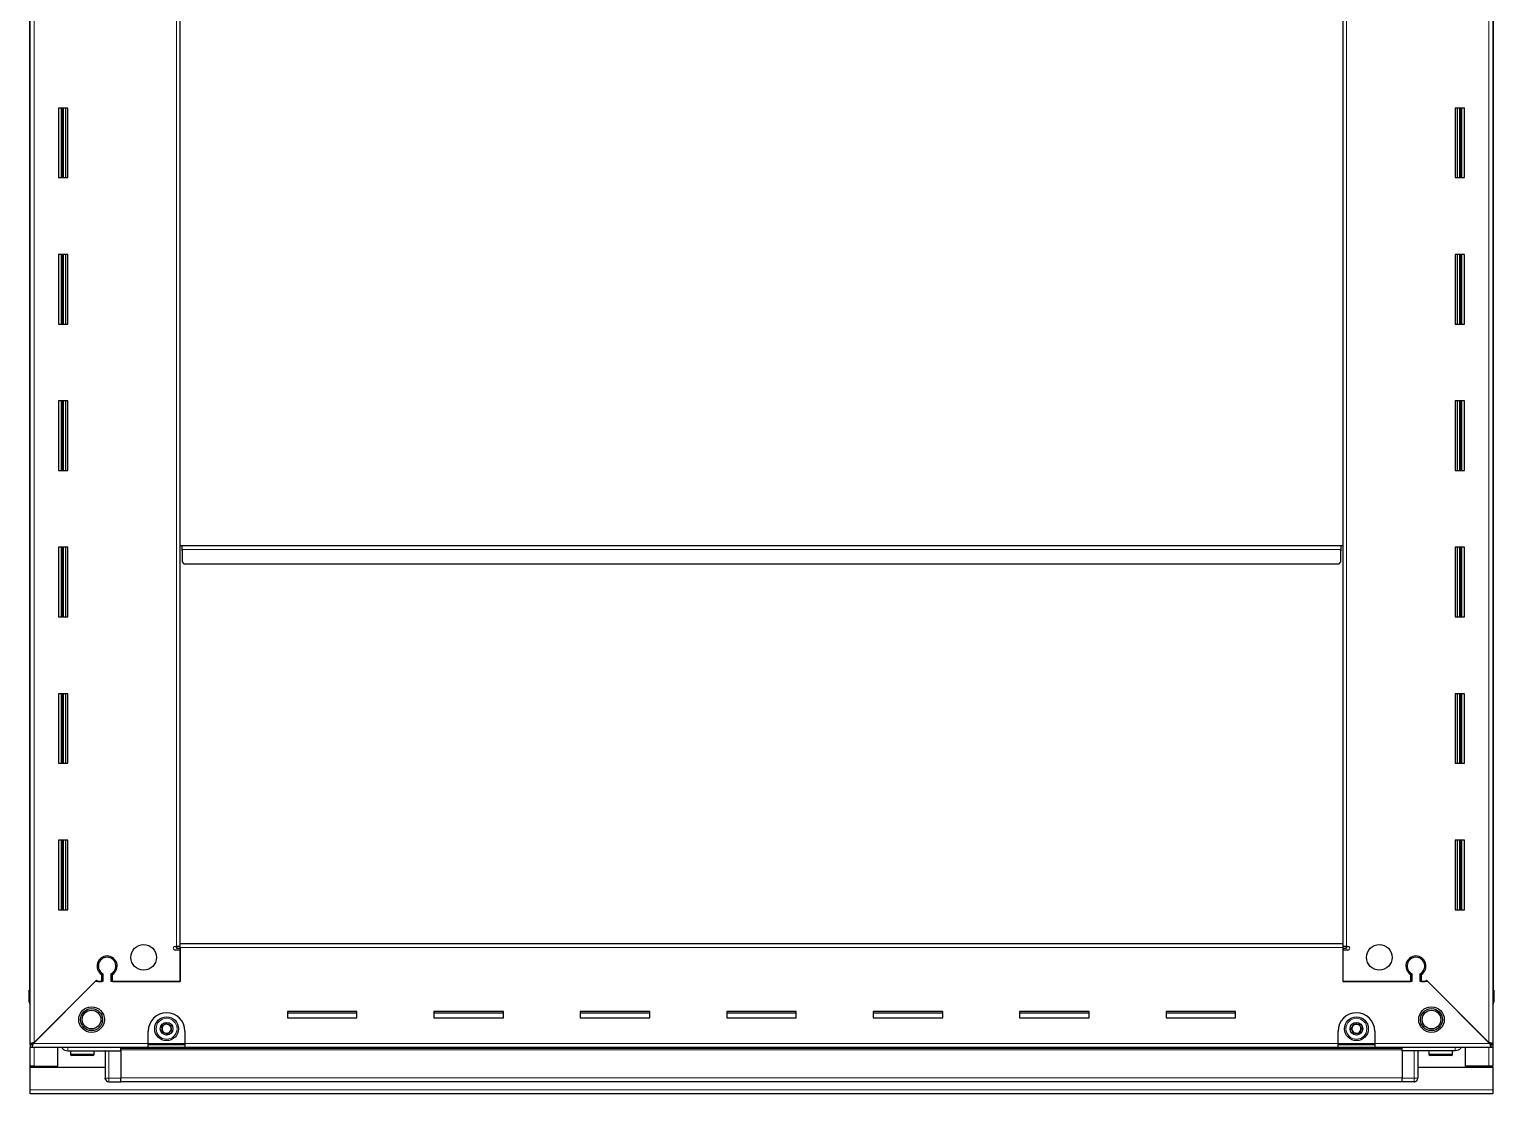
# Model space of a CAD drawing. Header units: millimetres. Extents: x 775 to 5149, y -1486 to 2234.
# Drawn here: x 4273 to 5073, y 894 to 1476 of the extents above; entities that cross this region are included whole.
import ezdxf

# ---------------------------------------------------------------- set-up
doc = ezdxf.new("R2010")
doc.units = ezdxf.units.MM

msp = doc.modelspace()

# ---------------------------------------------------------------- linework, layer by layer
at = {"color": 7, "linetype": 'Continuous', "lineweight": 25}
for p, q in [((4273.64, 921.68), (4273.64, 2066.18)), ((5072.64, 2066.18), (5072.64, 921.68)), ((4273.29, 2036.93), (4273.29, 950.93)), ((5072.99, 950.93), (5072.99, 2036.93)), ((4355.64, 976.43), (4355.64, 2011.43)), ((4990.64, 2011.43), (4990.64, 976.43)), ((4294.14, 1432.93), (4289.14, 1432.93)), ((4289.14, 1432.93), (4289.14, 1394.93)), ((4291.29, 1394.93), (4291.29, 1432.93)), ((4293.08, 1394.93), (4293.08, 1432.93)), ((4293.11, 1394.93), (4293.11, 1432.93)), ((4294.14, 1394.93), (4294.14, 1432.93)), ((5052.14, 1432.93), (5052.14, 1394.93)), ((5057.14, 1432.93), (5052.14, 1432.93)), ((5053.16, 1432.93), (5053.16, 1394.93)), ((5053.19, 1432.93), (5053.19, 1394.93)), ((5054.99, 1432.93), (5054.99, 1394.93)), ((5057.14, 1394.93), (5057.14, 1432.93)), ((4289.14, 1394.93), (4294.14, 1394.93)), ((5052.14, 1394.93), (5057.14, 1394.93)), ((4294.14, 1352.93), (4289.14, 1352.93)), ((4289.14, 1352.93), (4289.14, 1314.93)), ((4291.29, 1314.93), (4291.29, 1352.93)), ((4293.08, 1314.93), (4293.08, 1352.93)), ((4293.11, 1314.93), (4293.11, 1352.93)), ((4294.14, 1314.93), (4294.14, 1352.93)), ((5052.14, 1352.93), (5052.14, 1314.93)), ((5057.14, 1352.93), (5052.14, 1352.93)), ((5053.16, 1352.93), (5053.16, 1314.93)), ((5053.19, 1352.93), (5053.19, 1314.93)), ((5054.99, 1352.93), (5054.99, 1314.93)), ((5057.14, 1314.93), (5057.14, 1352.93)), ((4289.14, 1314.93), (4294.14, 1314.93)), ((5052.14, 1314.93), (5057.14, 1314.93)), ((4294.14, 1272.93), (4289.14, 1272.93)), ((4289.14, 1272.93), (4289.14, 1234.93)), ((4291.29, 1234.93), (4291.29, 1272.93)), ((4293.08, 1234.93), (4293.08, 1272.93)), ((4293.11, 1234.93), (4293.11, 1272.93)), ((4294.14, 1234.93), (4294.14, 1272.93)), ((5052.14, 1272.93), (5052.14, 1234.93)), ((5057.14, 1272.93), (5052.14, 1272.93)), ((5053.16, 1272.93), (5053.16, 1234.93)), ((5053.19, 1272.93), (5053.19, 1234.93)), ((5054.99, 1272.93), (5054.99, 1234.93)), ((5057.14, 1234.93), (5057.14, 1272.93)), ((4289.14, 1234.93), (4294.14, 1234.93)), ((5052.14, 1234.93), (5057.14, 1234.93)), ((4294.14, 1192.93), (4289.14, 1192.93)), ((4289.14, 1192.93), (4289.14, 1154.93)), ((4291.29, 1154.93), (4291.29, 1192.93)), ((4293.08, 1154.93), (4293.08, 1192.93)), ((4293.11, 1154.93), (4293.11, 1192.93)), ((4294.14, 1154.93), (4294.14, 1192.93)), ((4355.64, 1193.93), (4356.39, 1193.93)), ((4356.39, 1193.93), (4356.39, 1191.08)), ((4356.64, 1193.93), (4989.64, 1193.93)), ((4356.64, 1191.83), (4356.64, 1193.93)), ((4989.64, 1193.93), (4989.64, 1191.83)), ((4989.89, 1191.08), (4989.89, 1193.93)), ((4989.89, 1193.93), (4990.64, 1193.93)), ((5052.14, 1192.93), (5052.14, 1154.93)), ((5057.14, 1192.93), (5052.14, 1192.93)), ((5053.16, 1192.93), (5053.16, 1154.93)), ((5053.19, 1192.93), (5053.19, 1154.93)), ((5054.99, 1192.93), (5054.99, 1154.93)), ((5057.14, 1154.93), (5057.14, 1192.93)), ((4356.39, 1191.08), (4356.64, 1191.08)), ((4356.64, 1191.83), (4356.64, 1184.93)), ((4356.64, 1184.93), (4357.64, 1183.93)), ((4988.64, 1183.93), (4989.64, 1184.93)), ((4989.64, 1184.93), (4989.64, 1191.83)), ((4989.64, 1191.08), (4989.89, 1191.08)), ((4357.64, 1183.93), (4988.64, 1183.93)), ((4289.14, 1154.93), (4294.14, 1154.93)), ((5052.14, 1154.93), (5057.14, 1154.93)), ((4294.14, 1112.93), (4289.14, 1112.93)), ((4289.14, 1112.93), (4289.14, 1074.93)), ((4291.29, 1074.93), (4291.29, 1112.93)), ((4293.08, 1074.93), (4293.08, 1112.93)), ((4293.11, 1074.93), (4293.11, 1112.93)), ((4294.14, 1074.93), (4294.14, 1112.93)), ((5052.14, 1112.93), (5052.14, 1074.93)), ((5057.14, 1112.93), (5052.14, 1112.93)), ((5053.16, 1112.93), (5053.16, 1074.93)), ((5053.19, 1112.93), (5053.19, 1074.93)), ((5054.99, 1112.93), (5054.99, 1074.93)), ((5057.14, 1074.93), (5057.14, 1112.93)), ((4289.14, 1074.93), (4294.14, 1074.93)), ((5052.14, 1074.93), (5057.14, 1074.93)), ((4294.14, 1032.93), (4289.14, 1032.93)), ((4289.14, 1032.93), (4289.14, 994.93)), ((4291.29, 994.93), (4291.29, 1032.93)), ((4293.08, 994.93), (4293.08, 1032.93)), ((4293.11, 994.93), (4293.11, 1032.93)), ((4294.14, 994.93), (4294.14, 1032.93)), ((5052.14, 1032.93), (5052.14, 994.93)), ((5057.14, 1032.93), (5052.14, 1032.93)), ((5053.16, 1032.93), (5053.16, 994.93)), ((5053.19, 1032.93), (5053.19, 994.93)), ((5054.99, 1032.93), (5054.99, 994.93)), ((5057.14, 994.93), (5057.14, 1032.93)), ((4289.14, 994.93), (4294.14, 994.93)), ((5052.14, 994.93), (5057.14, 994.93)), ((4355.64, 974.33), (4355.64, 976.43)), ((4355.64, 976.43), (4990.64, 976.43)), ((4990.64, 976.43), (4990.64, 974.33)), ((4313.64, 969.31), (4313.64, 968.55)), ((4352.79, 974.93), (4353.54, 974.93)), ((4355.64, 972.93), (4352.79, 972.93)), ((4355.64, 974.93), (4353.54, 974.93)), ((4353.64, 974.93), (4353.64, 973.93)), ((4353.64, 973.93), (4355.64, 973.93)), ((4355.64, 974.33), (4355.64, 955.68)), ((4355.64, 955.68), (4355.64, 972.93)), ((4992.74, 974.93), (4990.64, 974.93)), ((4990.64, 974.33), (4990.64, 955.68)), ((4990.64, 973.93), (4992.64, 973.93)), ((4990.64, 972.93), (4990.64, 955.68)), ((4993.49, 972.93), (4990.64, 972.93)), ((4992.64, 973.93), (4992.64, 974.93)), ((4992.74, 974.93), (4993.49, 974.93)), ((5032.64, 969.31), (5032.64, 968.55)), ((4309.14, 955.68), (4275.24, 921.78)), ((4275.74, 922.28), (4309.84, 956.38)), ((4313.34, 955.68), (4309.14, 955.68)), ((4309.84, 956.38), (4310.54, 955.68)), ((4310.54, 955.68), (4312.64, 955.68)), ((4312.64, 959.57), (4312.64, 955.68)), ((4313.34, 959.97), (4313.34, 955.68)), ((4317.94, 955.68), (4317.94, 959.97)), ((4355.64, 955.68), (4317.94, 955.68)), ((4318.64, 955.68), (4318.64, 959.57)), ((4318.64, 955.68), (4355.64, 955.68)), ((5028.34, 955.68), (4990.64, 955.68)), ((4990.64, 955.68), (5027.64, 955.68)), ((5027.64, 959.57), (5027.64, 955.68)), ((5028.34, 959.97), (5028.34, 955.68)), ((5032.94, 955.68), (5032.94, 959.97)), ((5037.14, 955.68), (5032.94, 955.68)), ((5033.64, 955.68), (5033.64, 959.57)), ((5033.64, 955.68), (5035.74, 955.68)), ((5035.74, 955.68), (5036.44, 956.38)), ((5036.44, 956.38), (5070.54, 922.28)), ((5071.04, 921.78), (5037.14, 955.68)), ((4273.14, 944.43), (4273.14, 950.93)), ((4273.14, 950.93), (4273.14, 950.93)), ((4273.14, 950.93), (4273.14, 950.93)), ((4273.14, 950.93), (4273.14, 944.43)), ((4273.64, 950.93), (4273.14, 950.93)), ((5072.64, 950.93), (5073.14, 950.93)), ((5073.14, 950.93), (5073.14, 950.93)), ((5073.14, 944.43), (5073.14, 950.93)), ((5073.14, 950.93), (5073.14, 944.43)), ((4273.64, 943.11), (4273.64, 943.11)), ((4452.14, 939.43), (4414.14, 939.43)), ((4414.14, 939.43), (4414.14, 935.93)), ((4414.14, 938.68), (4452.14, 938.68)), ((4452.14, 935.93), (4452.14, 939.43)), ((4532.14, 939.43), (4494.14, 939.43)), ((4494.14, 939.43), (4494.14, 935.93)), ((4494.14, 938.68), (4532.14, 938.68)), ((4532.14, 935.93), (4532.14, 939.43)), ((4612.14, 939.43), (4574.14, 939.43)), ((4574.14, 939.43), (4574.14, 935.93)), ((4574.14, 938.68), (4612.14, 938.68)), ((4612.14, 935.93), (4612.14, 939.43)), ((4692.14, 939.43), (4654.14, 939.43)), ((4654.14, 939.43), (4654.14, 935.93)), ((4654.14, 938.68), (4692.14, 938.68)), ((4692.14, 935.93), (4692.14, 939.43)), ((4772.14, 939.43), (4734.14, 939.43)), ((4734.14, 939.43), (4734.14, 935.93)), ((4734.14, 938.68), (4772.14, 938.68)), ((4772.14, 935.93), (4772.14, 939.43)), ((4852.14, 939.43), (4814.14, 939.43)), ((4814.14, 939.43), (4814.14, 935.93)), ((4814.14, 938.68), (4852.14, 938.68)), ((4852.14, 935.93), (4852.14, 939.43)), ((4932.14, 939.43), (4894.14, 939.43)), ((4894.14, 939.43), (4894.14, 935.93)), ((4894.14, 938.68), (4932.14, 938.68)), ((4932.14, 935.93), (4932.14, 939.43)), ((4338.14, 921.78), (4338.14, 928.68)), ((4358.14, 928.68), (4358.14, 921.78)), ((4414.14, 935.93), (4452.14, 935.93)), ((4494.14, 935.93), (4532.14, 935.93)), ((4574.14, 935.93), (4612.14, 935.93)), ((4654.14, 935.93), (4692.14, 935.93)), ((4734.14, 935.93), (4772.14, 935.93)), ((4814.14, 935.93), (4852.14, 935.93)), ((4894.14, 935.93), (4932.14, 935.93)), ((4988.14, 921.78), (4988.14, 928.68)), ((5008.14, 928.68), (5008.14, 921.78)), ((4273.64, 921.18), (4273.64, 921.68)), ((4275.14, 921.68), (4273.64, 921.68)), ((4273.64, 921.18), (4273.64, 919.68)), ((4274.64, 921.18), (4273.64, 921.18)), ((4274.64, 921.18), (4274.64, 919.68)), ((4338.14, 919.68), (4338.14, 921.78)), ((4358.14, 921.18), (4338.14, 921.18)), ((4358.14, 921.78), (4358.14, 919.68)), ((4988.14, 919.68), (4988.14, 921.78)), ((5008.14, 921.18), (4988.14, 921.18)), ((5008.14, 921.78), (5008.14, 919.68)), ((5071.14, 921.68), (5072.64, 921.68)), ((5071.64, 921.18), (5071.64, 919.68)), ((5072.64, 921.18), (5071.64, 921.18)), ((5072.64, 921.68), (5072.64, 921.18)), ((5072.64, 921.18), (5072.64, 919.68)), ((4273.64, 909.43), (4273.64, 919.68)), ((4274.64, 919.68), (4273.64, 919.68)), ((4338.14, 919.68), (4274.64, 919.68)), ((4288.64, 909.43), (4288.64, 919.68)), ((4294.14, 917.93), (4323.14, 917.93)), ((4295.64, 917.93), (4295.64, 916.03)), ((4300.21, 915.23), (4296.44, 915.23)), ((4307.84, 915.23), (4300.21, 915.23)), ((4308.64, 916.03), (4308.64, 917.93)), ((4314.64, 917.93), (4314.64, 902.93)), ((5023.14, 919.08), (4323.14, 919.08)), ((4323.14, 917.93), (4323.14, 918.43)), ((4323.14, 917.93), (4323.14, 902.93)), ((4358.14, 919.68), (4338.14, 919.68)), ((4988.14, 919.68), (4358.14, 919.68)), ((5008.14, 919.68), (4988.14, 919.68)), ((5071.64, 919.68), (5008.14, 919.68)), ((5023.14, 917.93), (5023.14, 918.43)), ((5052.14, 917.93), (5023.14, 917.93)), ((5023.14, 917.93), (5023.14, 902.93)), ((5031.64, 917.93), (5031.64, 902.93)), ((5037.64, 917.93), (5037.64, 916.03)), ((5045.43, 915.23), (5038.44, 915.23)), ((5049.84, 915.23), (5045.43, 915.23)), ((5050.64, 916.03), (5050.64, 917.93)), ((5057.64, 909.43), (5057.64, 919.68)), ((5072.64, 919.68), (5071.64, 919.68)), ((5072.64, 919.68), (5072.64, 909.43)), ((4275.74, 909.43), (4273.64, 909.43)), ((4273.64, 908.93), (4273.64, 909.43)), ((4273.64, 896.53), (4273.64, 908.93)), ((4273.64, 908.93), (4314.64, 908.93)), ((4275.14, 908.93), (4275.14, 909.43)), ((4275.74, 909.43), (4288.64, 909.43)), ((5031.64, 908.93), (5072.64, 908.93)), ((5070.54, 909.43), (5057.64, 909.43)), ((5072.64, 909.43), (5070.54, 909.43)), ((5071.14, 908.93), (5071.14, 909.43)), ((5072.64, 908.93), (5072.64, 909.43)), ((5072.64, 908.93), (5072.64, 896.53)), ((4273.64, 894.43), (4273.64, 896.53)), ((4314.64, 902.93), (4314.64, 902.93)), ((4316.64, 900.93), (4323.14, 900.93)), ((4316.64, 900.93), (4323.14, 900.93)), ((4323.14, 900.93), (4323.14, 902.93)), ((4323.14, 901.08), (5023.14, 901.08)), ((4323.14, 900.93), (4323.14, 900.93)), ((5023.14, 900.93), (5023.14, 902.93)), ((5029.64, 900.93), (5023.14, 900.93)), ((5023.14, 900.93), (5023.14, 900.93)), ((5023.14, 900.93), (5023.14, 900.93)), ((5029.64, 900.93), (5023.14, 900.93)), ((5030.96, 901.43), (5030.96, 901.43)), ((5072.64, 896.53), (5072.64, 894.43)), ((5072.64, 894.43), (4273.64, 894.43))]:
    msp.add_line(p, q, dxfattribs=at)
at = {"color": 8, "linetype": 'Continuous', "lineweight": 18}
for p, q in [((4275.74, 2065.58), (4275.74, 922.28)), ((5070.54, 922.28), (5070.54, 2065.58)), ((4353.54, 974.93), (4353.54, 2012.93)), ((4992.74, 2012.93), (4992.74, 974.93)), ((4290.64, 1432.93), (4290.64, 1394.93)), ((4291.87, 1432.93), (4291.87, 1394.93)), ((5054.4, 1394.93), (5054.4, 1432.93)), ((5055.64, 1394.93), (5055.64, 1432.93)), ((4290.64, 1352.93), (4290.64, 1314.93)), ((4291.87, 1352.93), (4291.87, 1314.93)), ((5054.4, 1314.93), (5054.4, 1352.93)), ((5055.64, 1314.93), (5055.64, 1352.93)), ((4290.64, 1272.93), (4290.64, 1234.93)), ((4291.87, 1272.93), (4291.87, 1234.93)), ((5054.4, 1234.93), (5054.4, 1272.93)), ((5055.64, 1234.93), (5055.64, 1272.93)), ((4290.64, 1192.93), (4290.64, 1154.93)), ((4291.87, 1192.93), (4291.87, 1154.93)), ((5054.4, 1154.93), (5054.4, 1192.93)), ((5055.64, 1154.93), (5055.64, 1192.93)), ((4356.64, 1191.83), (4989.64, 1191.83)), ((4290.64, 1112.93), (4290.64, 1074.93)), ((4291.87, 1112.93), (4291.87, 1074.93)), ((5054.4, 1074.93), (5054.4, 1112.93)), ((5055.64, 1074.93), (5055.64, 1112.93)), ((4290.64, 1032.93), (4290.64, 994.93)), ((4291.87, 1032.93), (4291.87, 994.93)), ((5054.4, 994.93), (5054.4, 1032.93)), ((5055.64, 994.93), (5055.64, 1032.93)), ((4990.64, 974.33), (4355.64, 974.33)), ((4273.64, 944.43), (4273.14, 944.43)), ((5072.64, 944.43), (5073.14, 944.43)), ((4275.24, 921.78), (4338.14, 921.78)), ((4358.14, 921.78), (4338.14, 921.78)), ((4358.14, 921.78), (4988.14, 921.78)), ((5008.14, 921.78), (4988.14, 921.78)), ((5008.14, 921.78), (5071.04, 921.78)), ((4275.74, 909.43), (4275.74, 919.68)), ((4299.94, 916.03), (4295.64, 916.03)), ((4308.64, 916.03), (4299.94, 916.03)), ((4316.64, 902.93), (4316.64, 917.93)), ((4323.14, 919.67), (5023.14, 919.67)), ((4323.14, 918.43), (5023.14, 918.43)), ((5029.64, 902.93), (5029.64, 917.93)), ((5045.61, 916.03), (5037.64, 916.03)), ((5050.64, 916.03), (5045.61, 916.03)), ((5070.54, 919.68), (5070.54, 909.43)), ((4275.74, 908.93), (4275.74, 909.43)), ((5070.54, 909.43), (5070.54, 908.93)), ((5072.64, 896.53), (4273.64, 896.53)), ((4314.64, 902.93), (4316.64, 902.93)), ((4323.14, 902.93), (4316.64, 902.93)), ((4316.64, 900.93), (4316.64, 902.93)), ((4323.14, 903.08), (5023.14, 903.08)), ((5023.14, 902.93), (5029.64, 902.93)), ((5031.64, 902.93), (5029.64, 902.93)), ((5029.64, 900.93), (5029.64, 902.93))]:
    msp.add_line(p, q, dxfattribs=at)
at = {"color": 7, "linetype": 'Continuous', "lineweight": 25, "flags": 128}
msp.add_lwpolyline([(4314.78, 902.18), (4314.67, 902.54), (4314.64, 902.93)], dxfattribs=at)
at = {"color": 7, "linetype": 'Continuous', "lineweight": 25}
for centre, radius in [((4335.64, 968.93), 7), ((5010.64, 968.93), 7), ((4307.14, 934.93), 7), ((4307.14, 934.93), 6.02), ((4307.14, 934.93), 5.1), ((4348.14, 929.93), 6.5), ((4998.14, 929.93), 6.5), ((5039.14, 934.93), 7), ((5039.14, 934.93), 6.02), ((5039.14, 934.93), 5.1), ((4348.14, 929.93), 3.46), ((4998.14, 929.93), 3.46)]:
    msp.add_circle(centre, radius, dxfattribs=at)
at = {"color": 8, "linetype": 'Continuous', "lineweight": 18}
for centre in [(4348.14, 929.93), (4998.14, 929.93)]:
    msp.add_circle(centre, 5.7, dxfattribs=at)
at = {"color": 7, "linetype": 'Continuous', "lineweight": 25}
for centre, radius, start, end in [((4315.64, 964.18), 5.5, 303.05573, 236.94427), ((4315.64, 964.18), 4.8, 298.63099, 241.36901), ((4352.79, 973.93), 1, 90, 270), ((4993.49, 973.93), 1, 270, 90), ((5030.64, 964.18), 5.5, 303.05573, 236.94427), ((5030.64, 964.18), 4.8, 298.63099, 241.36901), ((4275.14, 944.43), 2, 180, 199.56674), ((4275.14, 944.43), 2, 180, 221.40962), ((5071.14, 944.43), 2, 318.57492, 360), ((5071.14, 944.43), 2, 318.59038, 0), ((4275.14, 944.43), 2, 213.78451, 221.40962), ((4348.14, 928.68), 10, 90, 180), ((4348.14, 928.68), 10, 0, 90), ((4998.14, 928.68), 10, 90, 180), ((4998.14, 928.68), 10, 0, 90), ((4348.14, 929.93), 2.5, 127.47401, 187.47401), ((4348.14, 929.93), 2.5, 187.47401, 247.47401), ((4348.14, 929.93), 2.5, 67.47401, 127.47401), ((4348.14, 929.93), 2.5, 7.47401, 67.47401), ((4348.14, 929.93), 2.5, 307.47401, 7.47401), ((4998.14, 929.93), 2.5, 147.04236, 207.04236), ((4998.14, 929.93), 2.5, 207.04236, 267.04236), ((4998.14, 929.93), 2.5, 87.04236, 147.04236), ((4998.14, 929.93), 2.5, 267.04236, 327.04236), ((4998.14, 929.93), 2.5, 27.04236, 87.04236), ((4998.14, 929.93), 2.5, 327.04236, 27.04236), ((4348.14, 929.93), 2.5, 247.47401, 307.47401), ((4296.44, 916.03), 0.8, 180, 270), ((4307.84, 916.03), 0.8, 270, 360), ((4314.44, 917.73), 0.2, 0, 90), ((5031.84, 917.73), 0.2, 90, 180), ((5038.44, 916.03), 0.8, 180, 270), ((5049.84, 916.03), 0.8, 270, 360), ((4316.64, 902.93), 2, 180, 270), ((5029.64, 902.93), 2, 270, 0), ((5029.64, 902.93), 2, 270, 288.58003), ((5029.64, 902.93), 2, 303.94202, 311.40962)]:
    msp.add_arc(centre, radius, start, end, dxfattribs=at)
for points, knots in [([(4345.47, 931.04), (4345.57, 931.12), (4346.04, 931.48), (4346.83, 932.09), (4347.49, 932.59), (4347.76, 932.8)], [0, 0, 0, 0, 0.133125, 0.637099, 1, 1, 1, 1]), ([(4345.84, 928.18), (4345.78, 928.69), (4345.65, 929.65), (4345.53, 930.6), (4345.47, 931.04)], [0, 0, 0, 0, 0.534686, 1, 1, 1, 1]), ([(4348.51, 927.07), (4348.03, 927.27), (4347.14, 927.64), (4346.26, 928.01), (4345.84, 928.18)], [0, 0, 0, 0, 0.534686, 1, 1, 1, 1]), ([(4347.76, 932.8), (4348.24, 932.6), (4349.13, 932.23), (4350.01, 931.86), (4350.43, 931.69)], [0, 0, 0, 0, 0.534686, 1, 1, 1, 1]), ([(4350.8, 928.83), (4350.53, 928.62), (4349.88, 928.12), (4349.09, 927.51), (4348.61, 927.15), (4348.51, 927.07)], [0, 0, 0, 0, 0.362901, 0.866875, 1, 1, 1, 1]), ([(4350.43, 931.69), (4350.49, 931.18), (4350.62, 930.22), (4350.74, 929.27), (4350.8, 928.83)], [0, 0, 0, 0, 0.534686, 1, 1, 1, 1]), ([(4995.25, 930.08), (4995.53, 930.52), (4996.06, 931.33), (4996.58, 932.13), (4996.82, 932.51)], [0, 0, 0, 0, 0.534686, 1, 1, 1, 1]), ([(4996.57, 927.51), (4996.33, 927.97), (4995.89, 928.83), (4995.46, 929.69), (4995.25, 930.08)], [0, 0, 0, 0, 0.534686, 1, 1, 1, 1]), ([(4996.82, 932.51), (4996.95, 932.5), (4997.55, 932.47), (4998.54, 932.42), (4999.36, 932.37), (4999.71, 932.36)], [0, 0, 0, 0, 0.133125, 0.637099, 1, 1, 1, 1]), ([(5001.02, 929.79), (5000.74, 929.35), (5000.21, 928.54), (4999.69, 927.74), (4999.45, 927.36)], [0, 0, 0, 0, 0.534686, 1, 1, 1, 1]), ([(4999.71, 932.36), (4999.94, 931.9), (5000.38, 931.04), (5000.82, 930.18), (5001.02, 929.79)], [0, 0, 0, 0, 0.534686, 1, 1, 1, 1]), ([(4275.74, 922.28), (4275.48, 922.24), (4274.99, 922.15), (4274.35, 922.01), (4273.88, 921.88), (4273.66, 921.77), (4273.64, 921.71), (4273.64, 921.68)], [0, 0, 0, 0, 0.230255, 0.448522, 0.666786, 0.88505, 1, 1, 1, 1]), ([(4274.64, 919.68), (4274.68, 919.71), (4274.77, 919.76), (4274.9, 920.16), (4275.04, 920.71), (4275.15, 921.29), (4275.21, 921.66), (4275.24, 921.78)], [0, 0, 0, 0, 0.2302553, 0.4485219, 0.6667858, 0.8850496, 1, 1, 1, 1]), ([(4999.45, 927.36), (4999.1, 927.38), (4998.28, 927.42), (4997.29, 927.47), (4996.69, 927.51), (4996.57, 927.51)], [0, 0, 0, 0, 0.362901, 0.866875, 1, 1, 1, 1]), ([(5072.64, 921.68), (5072.61, 921.73), (5072.56, 921.82), (5072.16, 921.95), (5071.61, 922.08), (5071.03, 922.19), (5070.66, 922.26), (5070.54, 922.28)], [0, 0, 0, 0, 0.230255, 0.448522, 0.666786, 0.88505, 1, 1, 1, 1]), ([(5071.04, 921.78), (5071.08, 921.53), (5071.17, 921.04), (5071.3, 920.4), (5071.44, 919.93), (5071.55, 919.71), (5071.61, 919.69), (5071.64, 919.68)], [0, 0, 0, 0, 0.230255, 0.448522, 0.666786, 0.88505, 1, 1, 1, 1]), ([(4290.92, 919.68), (4291.04, 919.48), (4291.43, 918.83), (4292.58, 918.13), (4293.62, 918), (4294.14, 917.93)], [0, 0, 0, 0, 0.18225, 0.591125, 1, 1, 1, 1]), ([(4323.14, 917.93), (4323.14, 917.97), (4323.14, 918.05), (4323.14, 918.66), (4323.14, 919.24), (4323.14, 919.64), (4323.14, 919.67)], [0, 0, 0, 0, 0.3242788, 0.6485576, 0.9728365, 1, 1, 1, 1]), ([(5023.14, 917.93), (5023.14, 917.97), (5023.14, 918.05), (5023.14, 918.66), (5023.14, 919.24), (5023.14, 919.64), (5023.14, 919.67)], [0, 0, 0, 0, 0.3242788, 0.6485576, 0.9728365, 1, 1, 1, 1]), ([(5055.35, 919.68), (5055.23, 919.48), (5054.84, 918.83), (5053.69, 918.13), (5052.65, 918), (5052.14, 917.93)], [0, 0, 0, 0, 0.18225, 0.591125, 1, 1, 1, 1])]:
    msp.add_open_spline(points, degree=3, knots=knots, dxfattribs=at)
for points in [[(4274.64, 921.18), (4274.69, 921.19), (4274.79, 921.21), (4274.94, 921.35), (4275.09, 921.55), (4275.19, 921.71), (4275.24, 921.78)], [(4275.74, 922.28), (4275.66, 922.23), (4275.5, 922.13), (4275.3, 921.98), (4275.16, 921.83), (4275.14, 921.73), (4275.14, 921.68)], [(5071.14, 921.68), (5071.13, 921.73), (5071.11, 921.83), (5070.97, 921.98), (5070.77, 922.13), (5070.61, 922.23), (5070.54, 922.28)], [(5071.04, 921.78), (5071.09, 921.71), (5071.19, 921.55), (5071.34, 921.35), (5071.49, 921.21), (5071.59, 921.19), (5071.64, 921.18)]]:
    msp.add_open_spline(points, degree=3, dxfattribs=at)
at = {"color": 8, "linetype": 'Continuous', "lineweight": 18}
for points, knots in [([(4294.14, 917.93), (4294.14, 917.98), (4294.14, 918.05), (4294.14, 918.49), (4294.14, 918.94), (4294.14, 919.36), (4294.14, 919.63), (4294.14, 919.68)], [0, 0, 0, 0, 0.3597529, 0.5534142, 0.7511852, 0.9489563, 1, 1, 1, 1]), ([(5052.14, 917.93), (5052.14, 917.98), (5052.14, 918.05), (5052.14, 918.49), (5052.14, 918.94), (5052.14, 919.36), (5052.14, 919.63), (5052.14, 919.68)], [0, 0, 0, 0, 0.359753, 0.553414, 0.751185, 0.948956, 1, 1, 1, 1])]:
    msp.add_open_spline(points, degree=3, knots=knots, dxfattribs=at)

doc.saveas('drawing.dxf')
